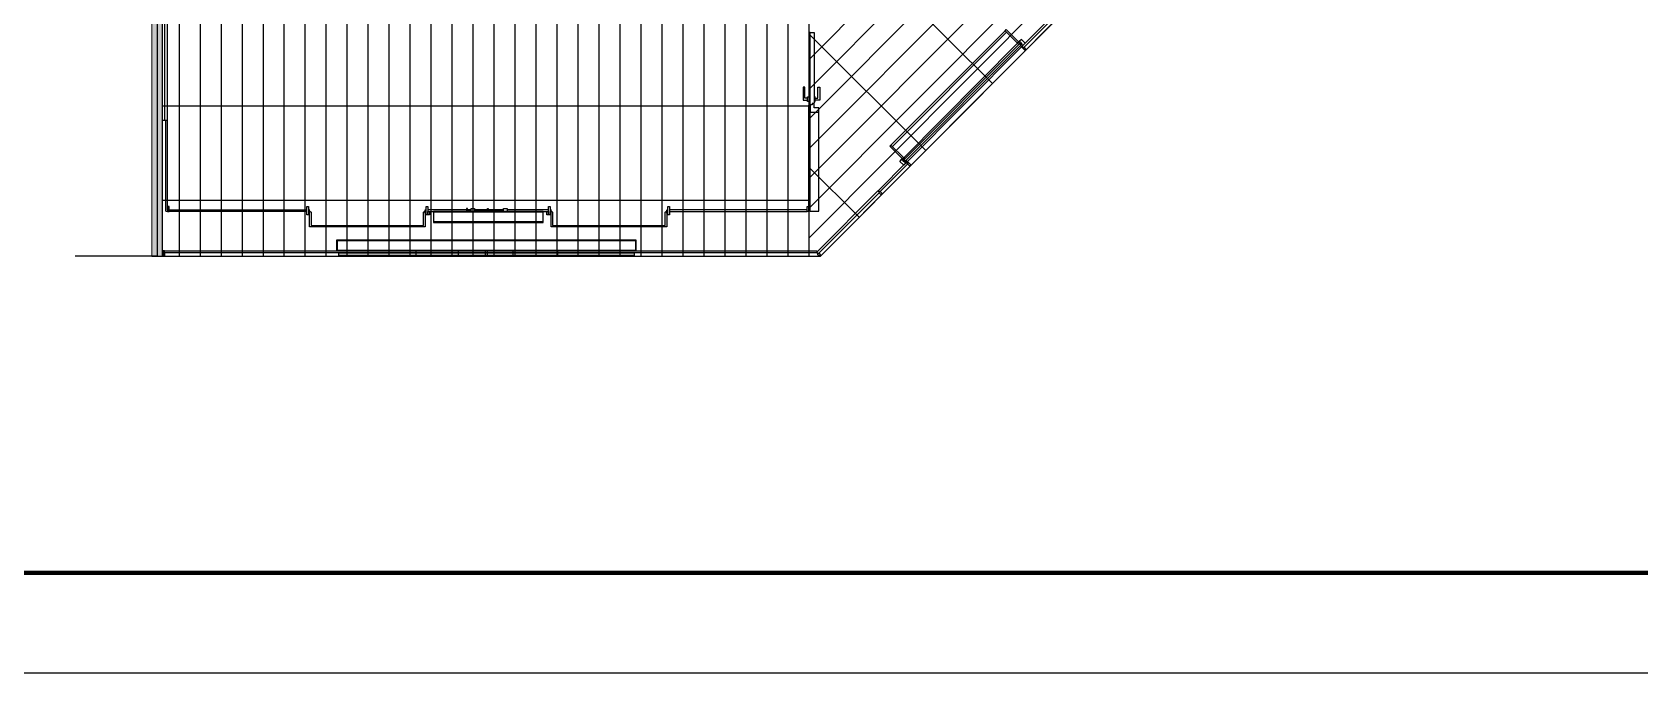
# Model space of a CAD drawing. Header units: millimetres. Extents: x 5896 to 6381, y 4295 to 4378.
# Drawn here: x 6146.59 to 6161.91, y 4349.11 to 4355.22 of the extents above; entities that cross this region are included whole.
import ezdxf

# ---------------------------------------------------------------- set-up
doc = ezdxf.new("R2010")
doc.units = ezdxf.units.MM
doc.linetypes.add('PHANTOM2', pattern=[1.25, 0.625, -0.125, 0.125, -0.125, 0.125, -0.125])
for name, color, linetype in [('A-GLAZING', 2, 'Continuous'), ('ax-arredo sez', 6, 'Continuous'), ('AXlogo', 6, 'Continuous'), ('floor-tiles', 11, 'Continuous'), ('GA_X DIM', 8, 'Continuous'), ('Pareti02', 3, 'Continuous'), ('piani-rossi', 1, 'Continuous'), ('R-PIANI', 6, 'Continuous'), ('sezioni 02', 3, 'Continuous'), ('Urban', 6, 'Continuous'), ('图框', 254, 'Continuous')]:
    doc.layers.add(name, color=color, linetype=linetype)
doc.layers.add('R-BORDER', color=7, linetype='PHANTOM2', true_color=0xdb0000, plot=False)
doc.layers.add('R-HATCH', color=7, linetype='Continuous', lineweight=9, true_color=0xbababa)
doc.layers.add('R-WALL', color=7, linetype='Continuous', lineweight=9, true_color=0xbababa)

# ---------------------------------------------------------------- blocks, each defined once
blk = doc.blocks.new('tukuang')
at = {"layer": '图框'}
blk.add_lwpolyline([(0, 0), (4200, 0), (4200, 2969.7), (0, 2969.7)], close=True, dxfattribs=at)
at = {"layer": '图框', "const_width": 4.24}
blk.add_lwpolyline([(212.1, 2870.7), (4101, 2870.7), (4101, 99), (212.1, 99)], close=True, dxfattribs=at)

msp = doc.modelspace()

# ---------------------------------------------------------------- hatches: boundary and pattern name
at = {"layer": 'R-HATCH', "ltscale": 10000}
h = msp.add_hatch(color=256, dxfattribs=at)
h.dxf.hatch_style = 1
h.paths.add_polyline_path([(6147.729, 4353.086), (6147.729, 4364.911), (6147.829, 4364.911), (6147.829, 4353.086)])

# ---------------------------------------------------------------- linework, layer by layer
at = {"layer": 'A-GLAZING', "color": 1}
for p, q in [((6154.894, 4354.023), (6155.98, 4355.114)), ((6156.016, 4355.079), (6154.929, 4353.988))]:
    msp.add_line(p, q, dxfattribs=at)
at = {"layer": 'A-GLAZING', "elevation": 0}
for points in [[(6155.997, 4355.109), (6155.997, 4355.109), (6155.999, 4355.109), (6156.011, 4355.097), (6156.011, 4355.095), (6156.011, 4355.095), (6154.913, 4353.993), (6154.911, 4353.993), (6154.899, 4354.005), (6154.899, 4354.007)], [(6156.006, 4355.121), (6156.022, 4355.104), (6156.013, 4355.095), (6155.997, 4355.112)], [(6154.887, 4353.998), (6154.904, 4353.982), (6154.913, 4353.991), (6154.896, 4354.007)]]:
    msp.add_lwpolyline(points, close=True, dxfattribs=at)
at = {"layer": 'ax-arredo sez'}
for p, q in [((6153.989, 4353.513), (6153.989, 4354.523)), ((6154.004, 4353.513), (6154.004, 4354.523)), ((6147.864, 4353.513), (6147.864, 4354.379)), ((6147.879, 4353.528), (6147.879, 4354.379)), ((6147.864, 4353.513), (6147.879, 4353.513))]:
    msp.add_line(p, q, dxfattribs=at)
at = {"layer": 'ax-arredo sez', "elevation": 0}
for points in [[(6153.989, 4354.528), (6154.004, 4354.528), (6154.004, 4355.218), (6153.989, 4355.218)], [(6154.773, 4354.143), (6154.787, 4354.129), (6155.874, 4355.22), (6155.86, 4355.234)], [(6149.232, 4353.518), (6149.247, 4353.503), (6149.247, 4353.378), (6150.319, 4353.378), (6150.319, 4353.503), (6150.334, 4353.518), (6150.334, 4353.363), (6149.232, 4353.363)], [(6150.728, 4353.511), (6150.737, 4353.511), (6150.737, 4353.538), (6150.728, 4353.538)], [(6150.772, 4353.538), (6150.804, 4353.538), (6150.804, 4353.511), (6150.772, 4353.511)], [(6150.928, 4353.538), (6150.936, 4353.538), (6150.936, 4353.511), (6150.928, 4353.511)], [(6151.081, 4353.538), (6151.117, 4353.538), (6151.117, 4353.511), (6151.081, 4353.511)], [(6151.534, 4353.518), (6151.549, 4353.503), (6151.549, 4353.378), (6152.621, 4353.378), (6152.621, 4353.503), (6152.636, 4353.518), (6152.636, 4353.363), (6151.534, 4353.363)], [(6150.359, 4353.511), (6150.374, 4353.511), (6150.374, 4353.48), (6150.359, 4353.48)], [(6151.455, 4353.511), (6151.455, 4353.411), (6150.418, 4353.411), (6150.418, 4353.511), (6150.414, 4353.511), (6150.414, 4353.407), (6151.459, 4353.407), (6151.459, 4353.511)], [(6151.455, 4353.508), (6151.455, 4353.511), (6150.418, 4353.511), (6150.418, 4353.508)], [(6151.494, 4353.511), (6151.509, 4353.511), (6151.509, 4353.48), (6151.494, 4353.48)]]:
    msp.add_lwpolyline(points, close=True, dxfattribs=at)
for points in [[(6155.871, 4355.245), (6155.991, 4355.125), (6155.98, 4355.114), (6155.86, 4355.234), (6155.871, 4355.245)], [(6154.773, 4354.143), (6154.894, 4354.023), (6154.883, 4354.013), (6154.763, 4354.133), (6154.773, 4354.143)], [(6147.879, 4353.511), (6147.894, 4353.511), (6147.894, 4353.557), (6147.893, 4353.558), (6147.88, 4353.558), (6147.879, 4353.557), (6147.879, 4353.528), (6147.879, 4353.528), (6147.879, 4353.511)], [(6149.207, 4353.511), (6147.894, 4353.511), (6147.894, 4353.528), (6149.207, 4353.528)], [(6149.222, 4353.48), (6149.207, 4353.48), (6149.207, 4353.557), (6149.208, 4353.558), (6149.221, 4353.558), (6149.222, 4353.557), (6149.222, 4353.528), (6149.222, 4353.528), (6149.222, 4353.48)], [(6149.224, 4353.513), (6149.23, 4353.513), (6149.23, 4353.496), (6149.232, 4353.496), (6149.232, 4353.528), (6149.23, 4353.528), (6149.23, 4353.515), (6149.226, 4353.515), (6149.226, 4353.528), (6149.224, 4353.528), (6149.224, 4353.513)], [(6150.342, 4353.513), (6150.336, 4353.513), (6150.336, 4353.496), (6150.334, 4353.496), (6150.334, 4353.528), (6150.336, 4353.528), (6150.336, 4353.515), (6150.34, 4353.515), (6150.34, 4353.528), (6150.342, 4353.528), (6150.342, 4353.513)], [(6150.359, 4353.48), (6150.344, 4353.48), (6150.344, 4353.557), (6150.345, 4353.558), (6150.358, 4353.558), (6150.359, 4353.557), (6150.359, 4353.528), (6150.359, 4353.528), (6150.359, 4353.48)], [(6150.728, 4353.528), (6150.359, 4353.528), (6150.359, 4353.511), (6150.728, 4353.511)], [(6150.737, 4353.528), (6150.772, 4353.528)], [(6150.737, 4353.528), (6150.772, 4353.528)], [(6150.772, 4353.528), (6150.737, 4353.528)], [(6150.804, 4353.528), (6150.928, 4353.528)], [(6150.928, 4353.528), (6150.804, 4353.528)], [(6150.936, 4353.528), (6151.081, 4353.528)], [(6151.081, 4353.528), (6150.936, 4353.528)], [(6151.117, 4353.511), (6151.509, 4353.511), (6151.509, 4353.528), (6151.117, 4353.528)], [(6151.524, 4353.48), (6151.509, 4353.48), (6151.509, 4353.557), (6151.51, 4353.558), (6151.523, 4353.558), (6151.524, 4353.557), (6151.524, 4353.528), (6151.524, 4353.528), (6151.524, 4353.48)], [(6151.526, 4353.513), (6151.532, 4353.513), (6151.532, 4353.496), (6151.534, 4353.496), (6151.534, 4353.528), (6151.532, 4353.528), (6151.532, 4353.515), (6151.528, 4353.515), (6151.528, 4353.528), (6151.526, 4353.528), (6151.526, 4353.513)], [(6152.644, 4353.513), (6152.638, 4353.513), (6152.638, 4353.496), (6152.636, 4353.496), (6152.636, 4353.528), (6152.638, 4353.528), (6152.638, 4353.515), (6152.642, 4353.515), (6152.642, 4353.528), (6152.644, 4353.528), (6152.644, 4353.513)], [(6152.661, 4353.48), (6152.646, 4353.48), (6152.646, 4353.557), (6152.647, 4353.558), (6152.66, 4353.558), (6152.661, 4353.557), (6152.661, 4353.528), (6152.661, 4353.528), (6152.661, 4353.48)], [(6152.661, 4353.511), (6153.974, 4353.511), (6153.974, 4353.528), (6152.661, 4353.528)], [(6153.989, 4353.511), (6153.974, 4353.511), (6153.974, 4353.557), (6153.975, 4353.558), (6153.988, 4353.558), (6153.989, 4353.557), (6153.989, 4353.528), (6153.989, 4353.528), (6153.989, 4353.511)], [(6150.737, 4353.511), (6150.772, 4353.511)], [(6150.804, 4353.511), (6150.928, 4353.511)], [(6150.936, 4353.511), (6151.081, 4353.511)], [(6149.494, 4353.135), (6149.494, 4353.24), (6152.342, 4353.24), (6152.342, 4353.135)], [(6149.499, 4353.135), (6149.499, 4353.235), (6152.337, 4353.235), (6152.337, 4353.135)]]:
    msp.add_lwpolyline(points, dxfattribs=at)
at = {"layer": 'AXlogo', "color": 1, "elevation": 0}
msp.add_lwpolyline([(6152.326, 4353.091), (6149.513, 4353.091), (6149.513, 4353.116), (6152.326, 4353.116)], close=True, dxfattribs=at)
at = {"layer": 'floor-tiles'}
for p, q in [((6166.973, 4366.291), (6153.989, 4353.257)), ((6166.691, 4366.291), (6153.989, 4353.54)), ((6166.409, 4366.291), (6153.989, 4353.824)), ((6166.127, 4366.291), (6153.989, 4354.107)), ((6151.589, 4364.911), (6151.589, 4353.086)), ((6151.789, 4364.911), (6151.789, 4353.086)), ((6151.989, 4364.911), (6151.989, 4353.086)), ((6152.189, 4364.911), (6152.189, 4353.086)), ((6152.389, 4364.911), (6152.389, 4353.086)), ((6152.589, 4364.911), (6152.589, 4353.086)), ((6152.789, 4364.911), (6152.789, 4353.086)), ((6152.989, 4364.911), (6152.989, 4353.086)), ((6153.189, 4364.911), (6153.189, 4353.086)), ((6153.389, 4364.911), (6153.389, 4353.086)), ((6153.589, 4364.911), (6153.589, 4353.086)), ((6153.789, 4364.911), (6153.789, 4353.086)), ((6164.469, 4364.911), (6153.989, 4354.391)), ((6147.989, 4363.515), (6147.989, 4353.086)), ((6148.189, 4363.515), (6148.189, 4353.086)), ((6148.389, 4363.515), (6148.389, 4353.086)), ((6148.589, 4363.515), (6148.589, 4353.086)), ((6148.789, 4363.515), (6148.789, 4353.086)), ((6148.989, 4363.515), (6148.989, 4353.086)), ((6149.189, 4363.515), (6149.189, 4353.086)), ((6149.389, 4363.515), (6149.389, 4353.086)), ((6149.589, 4363.515), (6149.589, 4353.086)), ((6149.789, 4363.515), (6149.789, 4353.086)), ((6149.989, 4363.515), (6149.989, 4353.086)), ((6150.189, 4363.515), (6150.189, 4353.086)), ((6150.389, 4363.515), (6150.389, 4353.086)), ((6150.589, 4363.515), (6150.589, 4353.086)), ((6150.789, 4363.515), (6150.789, 4353.086)), ((6150.989, 4363.515), (6150.989, 4353.086)), ((6150.989, 4363.515), (6150.989, 4353.086)), ((6151.189, 4363.515), (6151.189, 4353.086)), ((6151.389, 4363.515), (6151.389, 4353.086)), ((6153.989, 4362.723), (6153.989, 4353.086)), ((6155.818, 4356.51), (6153.989, 4354.674)), ((6155.536, 4356.51), (6153.989, 4354.957)), ((6153.989, 4356.474), (6155.739, 4354.73)), ((6153.989, 4355.204), (6155.104, 4354.093)), ((6153.989, 4354.515), (6147.829, 4354.515)), ((6153.989, 4353.933), (6154.469, 4353.455)), ((6153.989, 4353.615), (6147.829, 4353.615))]:
    msp.add_line(p, q, dxfattribs=at)
at = {"layer": 'floor-tiles', "elevation": 0}
msp.add_lwpolyline([(6156.129, 4372.881), (6156.129, 4362.723), (6153.989, 4362.723), (6153.989, 4364.911), (6151.434, 4364.911), (6151.434, 4363.515), (6147.829, 4363.515), (6147.829, 4353.086), (6154.101, 4353.086), (6157.204, 4356.201), (6157.169, 4356.236), (6158.58, 4357.653), (6158.616, 4357.618), (6163.661, 4362.682), (6163.625, 4362.718), (6165.037, 4364.134), (6165.072, 4364.099)], dxfattribs=at)
at = {"layer": 'Pareti02'}
for p, q in [((6147.854, 4354.379), (6147.854, 4362.779)), ((6147.879, 4354.379), (6147.879, 4362.779)), ((6154.773, 4354.143), (6155.86, 4355.234)), ((6154.004, 4354.523), (6153.989, 4354.523)), ((6154.084, 4353.513), (6154.084, 4354.498)), ((6154.084, 4354.01), (6154.084, 4354.498)), ((6147.879, 4354.379), (6147.829, 4354.379)), ((6154.004, 4353.513), (6153.989, 4353.513)), ((6154.004, 4353.513), (6154.084, 4353.513))]:
    msp.add_line(p, q, dxfattribs=at)
at = {"layer": 'Pareti02', "elevation": 0}
for points in [[(6154.653, 4353.711), (6154.667, 4353.697), (6154.671, 4353.7), (6154.692, 4353.679), (6154.681, 4353.669), (6154.66, 4353.69), (6154.664, 4353.693), (6154.649, 4353.708), (6154.653, 4353.711)], [(6154.067, 4353.123), (6154.081, 4353.109), (6154.085, 4353.112), (6154.106, 4353.091), (6154.096, 4353.081), (6154.074, 4353.102), (6154.078, 4353.105), (6154.064, 4353.119), (6154.067, 4353.123)]]:
    msp.add_lwpolyline(points, dxfattribs=at)
at = {"layer": 'piani-rossi', "elevation": 0}
for points in [[(6153.953, 4354.592), (6153.953, 4354.697), (6153.935, 4354.697), (6153.935, 4354.571), (6153.979, 4354.571), (6153.979, 4354.592), (6153.953, 4354.592)], [(6154.077, 4354.592), (6154.077, 4354.697), (6154.095, 4354.697), (6154.095, 4354.571), (6154.051, 4354.571), (6154.051, 4354.592), (6154.077, 4354.592)]]:
    msp.add_lwpolyline(points, dxfattribs=at)
at = {"layer": 'piani-rossi'}
for points in [[(6153.979, 4354.558), (6153.979, 4354.605), (6153.989, 4354.605), (6153.989, 4354.558)], [(6154.051, 4354.558), (6154.051, 4354.605), (6154.041, 4354.605), (6154.041, 4354.558)]]:
    msp.add_lwpolyline(points, close=True, dxfattribs=at)
at = {"layer": 'R-BORDER', "ltscale": 10000, "elevation": 0}
msp.add_lwpolyline([(6147.729, 4353.086), (6154.101, 4353.086), (6164.187, 4363.211), (6168.188, 4367.227), (6168.188, 4372.509), (6167.252, 4372.881), (6156.079, 4372.881), (6156.079, 4362.843), (6154.159, 4362.843), (6154.159, 4364.986), (6147.779, 4364.986), (6147.779, 4353.086)], close=True, dxfattribs=at)
at = {"layer": 'R-PIANI', "ltscale": 10000}
msp.add_line((6147.729, 4353.086), (6146.998, 4353.086), dxfattribs=at)
at = {"layer": 'R-WALL', "ltscale": 10000, "elevation": 0}
msp.add_lwpolyline([(6147.729, 4353.086), (6147.729, 4364.911), (6147.829, 4364.911), (6147.829, 4353.086), (6147.729, 4353.086)], dxfattribs=at)
at = {"layer": 'sezioni 02', "elevation": 0}
for points in [[(6156.305, 4355.341), (6156.037, 4355.072), (6156.023, 4355.086), (6156.291, 4355.355)], [(6155.99, 4355.105), (6156.006, 4355.121), (6155.996, 4355.13), (6155.98, 4355.114)], [(6154.667, 4353.697), (6154.935, 4353.966), (6154.921, 4353.98), (6154.653, 4353.711)], [(6154.903, 4354.014), (6154.887, 4353.998), (6154.878, 4354.008), (6154.894, 4354.023)], [(6147.839, 4353.136), (6147.829, 4353.136), (6147.829, 4353.115), (6147.839, 4353.115)], [(6150.652, 4353.091), (6150.652, 4353.135), (6150.246, 4353.135), (6150.246, 4353.091)], [(6150.927, 4353.091), (6150.927, 4353.135), (6150.905, 4353.135), (6150.905, 4353.091)], [(6151.6, 4353.091), (6151.6, 4353.135), (6151.17, 4353.135), (6151.17, 4353.091)]]:
    msp.add_lwpolyline(points, close=True, dxfattribs=at)
for points in [[(6154.041, 4354.543), (6154.021, 4354.54), (6154.021, 4354.531), (6154.004, 4354.528), (6154.004, 4354.528), (6154.004, 4355.218), (6154.041, 4355.218), (6154.041, 4354.543)], [(6156.016, 4355.15), (6155.996, 4355.13), (6156.022, 4355.104), (6156.006, 4355.089), (6156.016, 4355.079), (6156.051, 4355.115), (6156.016, 4355.15)], [(6156.023, 4355.086), (6156.016, 4355.079), (6156.051, 4355.044), (6156.062, 4355.054), (6156.041, 4355.076), (6156.037, 4355.072), (6156.023, 4355.086)], [(6154.004, 4354.523), (6154.004, 4354.458), (6154.084, 4354.458), (6154.084, 4354.498), (6154.041, 4354.498), (6154.041, 4354.538), (6154.023, 4354.535), (6154.023, 4354.526), (6154.004, 4354.523)], [(6154.858, 4353.988), (6154.878, 4354.008), (6154.904, 4353.982), (6154.919, 4353.998), (6154.929, 4353.988), (6154.894, 4353.953), (6154.858, 4353.988)], [(6154.922, 4353.981), (6154.929, 4353.988), (6154.964, 4353.953), (6154.954, 4353.942), (6154.933, 4353.963), (6154.936, 4353.967), (6154.922, 4353.981)], [(6147.849, 4353.136), (6147.839, 4353.136), (6147.839, 4353.086), (6147.854, 4353.086), (6147.854, 4353.116), (6147.849, 4353.116), (6147.849, 4353.136)]]:
    msp.add_lwpolyline(points, dxfattribs=at)
at = {"layer": 'Urban', "elevation": 0}
for points in [[(6154.081, 4353.109), (6154.664, 4353.693), (6154.649, 4353.708), (6154.067, 4353.123)], [(6154.067, 4353.116), (6147.849, 4353.116), (6147.849, 4353.135), (6154.067, 4353.135)], [(6152.337, 4353.138), (6149.499, 4353.138), (6149.499, 4353.135), (6152.337, 4353.135)]]:
    msp.add_lwpolyline(points, close=True, dxfattribs=at)

# ---------------------------------------------------------------- block references
at = {"layer": 'GA_X DIM', "xscale": 0.009635294117647079, "yscale": 0.009635294117647079, "zscale": 0.009635294117647079}
msp.add_blockref('tukuang', (6138.363, 4349.112), dxfattribs=at)

doc.saveas('drawing.dxf')
